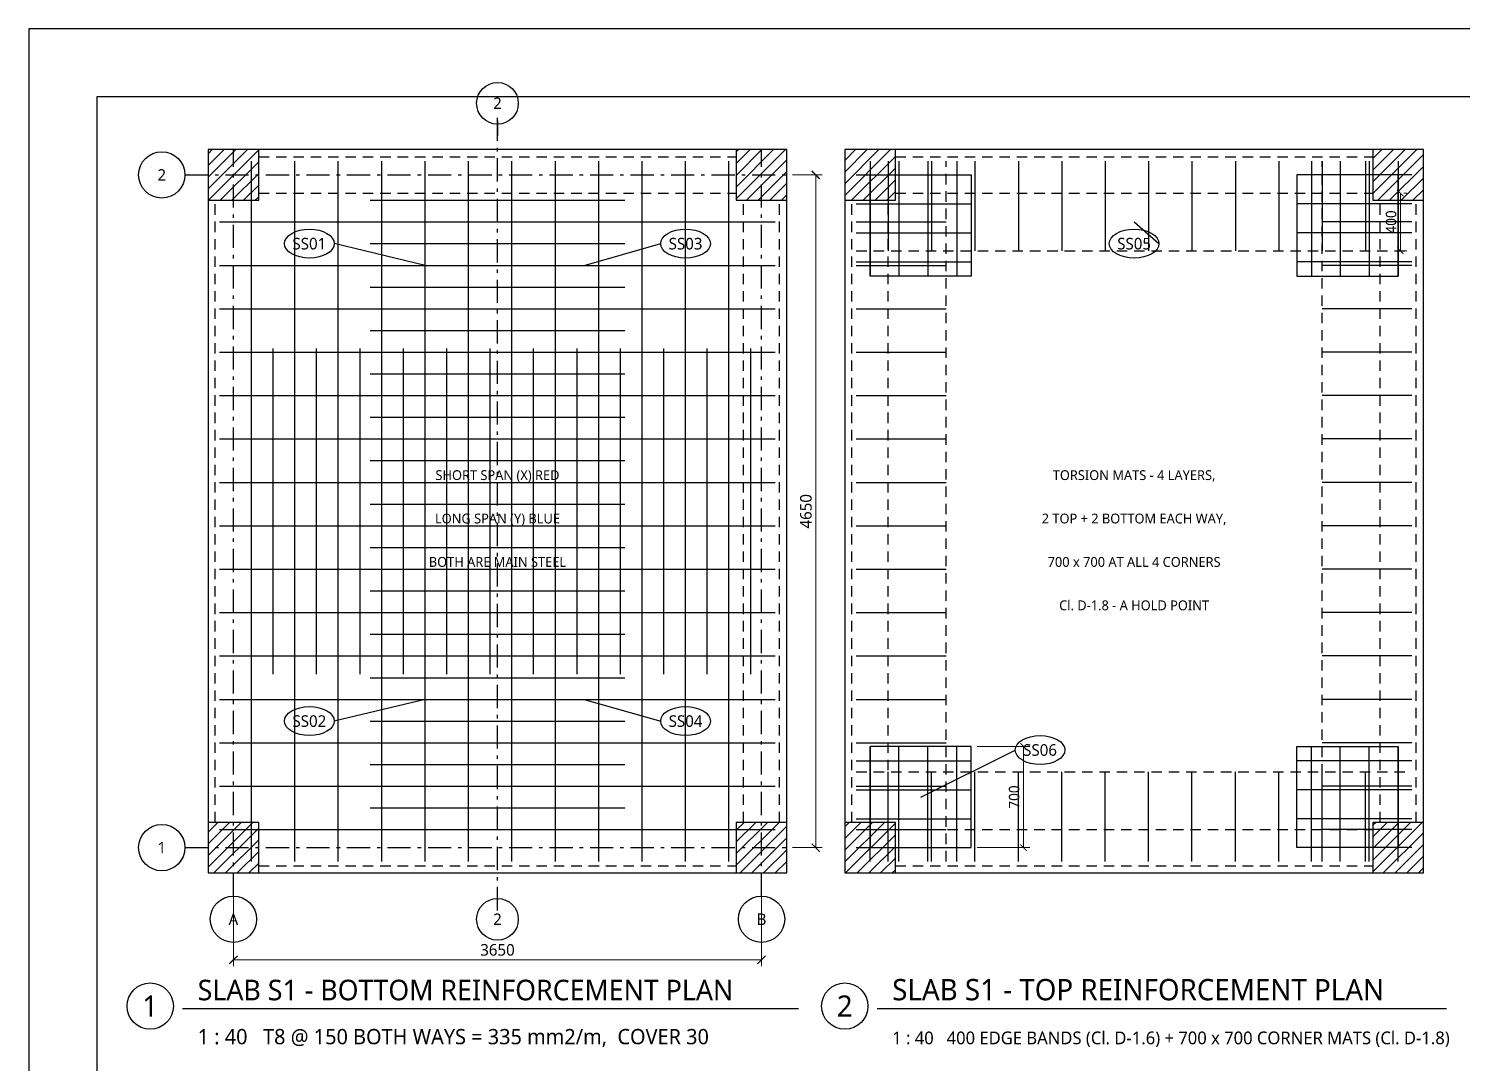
# Model space of a CAD drawing. Header units: millimetres. Extents: x 27 to 567, y 19 to 401.
# Drawn here: x 27 to 274.7, y 222.1 to 400.9 of the extents above; entities that cross this region are included whole.
import ezdxf
from ezdxf.enums import TextEntityAlignment as Align

# ---------------------------------------------------------------- set-up
doc = ezdxf.new("R2010")
doc.units = ezdxf.units.MM
for name, color, linetype in [('S-CALLOUT', 7, 'Continuous'), ('S-CENTER', 7, 'Continuous'), ('S-CONCRETE', 7, 'Continuous'), ('S-CONCRETE-THIN', 7, 'Continuous'), ('S-DIM', 7, 'Continuous'), ('S-GRID', 7, 'Continuous'), ('S-HATCH', 8, 'Continuous'), ('S-HIDDEN', 8, 'Continuous'), ('S-REBAR-DIST', 5, 'Continuous'), ('S-REBAR-MAIN', 1, 'Continuous'), ('S-REBAR-SEC', 1, 'Continuous'), ('S-SECTION', 7, 'Continuous'), ('S-TEXT', 7, 'Continuous'), ('S-TITLE', 7, 'Continuous')]:
    doc.layers.add(name, color=color, linetype=linetype)
doc.styles.add('OpenSans', font='OpenSans-Regular.ttf')
doc.dimstyles.new('A2-DIM', dxfattribs={"dimtxt": 2, "dimasz": 1.4, "dimexe": 1.1, "dimexo": 1, "dimgap": 0.7, "dimtad": 1, "dimdec": 0, "dimtxsty": 'OpenSans', "dimblk": 'ARCHTICK', "dimcen": 2.5, "dimclrd": 7, "dimclre": 7, "dimclrt": 7, "dimazin": 3, "dimtfac": 1, "dimtmove": 0, "dimatfit": 3, "dimlwd": 13, "dimlwe": 13})
doc.dimstyles.new('A2-DIM-S', dxfattribs={"dimtxt": 1.8, "dimasz": 1.1, "dimexe": 1.1, "dimexo": 1, "dimgap": 0.7, "dimtad": 1, "dimdec": 0, "dimtxsty": 'OpenSans', "dimblk": 'ARCHTICK', "dimcen": 2.5, "dimclrd": 7, "dimclre": 7, "dimclrt": 7, "dimazin": 3, "dimtfac": 1, "dimtmove": 0, "dimatfit": 3, "dimlwd": 13, "dimlwe": 13})

# ---------------------------------------------------------------- blocks, each defined once
blk = doc.blocks.new('A2-SECMARK')
at = {"layer": 'S-SECTION'}
blk.add_circle((0, 0), 3.6, dxfattribs=at)
blk = doc.blocks.new('_ARCHTICK')
at = {"color": 0, "linetype": 'BYBLOCK', "const_width": 0.15}
blk.add_lwpolyline([(-0.5, -0.5), (0.5, 0.5)], dxfattribs=at)

msp = doc.modelspace()

# ---------------------------------------------------------------- hatches: boundary and pattern name
at = {"layer": 'S-HATCH'}
h = msp.add_hatch(dxfattribs=at)
h.set_pattern_fill('ANSI31', scale=0.45)
h.paths.add_polyline_path([(58, 371.25), (66.75, 371.25), (66.75, 380), (58, 380)])
h = msp.add_hatch(dxfattribs=at)
h.set_pattern_fill('ANSI31', scale=0.45)
h.paths.add_polyline_path([(149.25, 371.25), (158, 371.25), (158, 380), (149.25, 380)])
h = msp.add_hatch(dxfattribs=at)
h.set_pattern_fill('ANSI31', scale=0.45)
h.paths.add_polyline_path([(168, 371.25), (176.75, 371.25), (176.75, 380), (168, 380)])
h = msp.add_hatch(dxfattribs=at)
h.set_pattern_fill('ANSI31', scale=0.45)
h.paths.add_polyline_path([(259.25, 371.25), (268, 371.25), (268, 380), (259.25, 380)])
h = msp.add_hatch(dxfattribs=at)
h.set_pattern_fill('ANSI31', scale=0.45)
h.paths.add_polyline_path([(58, 255), (66.75, 255), (66.75, 263.75), (58, 263.75)])
h = msp.add_hatch(dxfattribs=at)
h.set_pattern_fill('ANSI31', scale=0.45)
h.paths.add_polyline_path([(149.25, 255), (158, 255), (158, 263.75), (149.25, 263.75)])
h = msp.add_hatch(dxfattribs=at)
h.set_pattern_fill('ANSI31', scale=0.45)
h.paths.add_polyline_path([(168, 255), (176.75, 255), (176.75, 263.75), (168, 263.75)])
h = msp.add_hatch(dxfattribs=at)
h.set_pattern_fill('ANSI31', scale=0.45)
h.paths.add_polyline_path([(259.25, 255), (268, 255), (268, 263.75), (259.25, 263.75)])

# ---------------------------------------------------------------- linework, layer by layer
at = {"layer": 'S-CALLOUT'}
for p, q in [((218, 367.5), (222.3, 363.75)), ((95.5, 360), (79.8, 363.75)), ((123, 360), (136.2, 363.75)), ((95.5, 285), (79.8, 281.25)), ((123, 285), (136.2, 281.25)), ((181.125, 268.125), (197.45, 276.25))]:
    msp.add_line(p, q, dxfattribs=at)
for centre in [(75.5, 363.75), (140.5, 363.75), (218, 363.75), (75.5, 281.25), (140.5, 281.25), (201.75, 276.25)]:
    msp.add_ellipse(centre, major_axis=(4.3, 0), ratio=0.5813953, dxfattribs=at)
at = {"layer": 'S-CENTER'}
for p, q in [((108, 381.5), (108, 385.5)), ((62.375, 377), (62.375, 380)), ((108, 379.7), (108, 380.3)), ((153.625, 377), (153.625, 380)), ((108, 374.5), (108, 378.5)), ((54, 375.625), (58, 375.625)), ((59.2, 375.625), (59.8, 375.625)), ((61, 375.625), (65, 375.625)), ((62.375, 375.2), (62.375, 375.8)), ((66.2, 375.625), (66.8, 375.625)), ((68, 375.625), (72, 375.625)), ((73.2, 375.625), (73.8, 375.625)), ((75, 375.625), (79, 375.625)), ((80.2, 375.625), (80.8, 375.625)), ((82, 375.625), (86, 375.625)), ((87.2, 375.625), (87.8, 375.625)), ((89, 375.625), (93, 375.625)), ((94.2, 375.625), (94.8, 375.625)), ((96, 375.625), (100, 375.625)), ((101.2, 375.625), (101.8, 375.625)), ((103, 375.625), (107, 375.625)), ((108.2, 375.625), (108.8, 375.625)), ((110, 375.625), (114, 375.625)), ((115.2, 375.625), (115.8, 375.625)), ((117, 375.625), (121, 375.625)), ((122.2, 375.625), (122.8, 375.625)), ((124, 375.625), (128, 375.625)), ((129.2, 375.625), (129.8, 375.625)), ((131, 375.625), (135, 375.625)), ((136.2, 375.625), (136.8, 375.625)), ((138, 375.625), (142, 375.625)), ((143.2, 375.625), (143.8, 375.625)), ((145, 375.625), (149, 375.625)), ((150.2, 375.625), (150.8, 375.625)), ((152, 375.625), (156, 375.625)), ((153.625, 375.2), (153.625, 375.8)), ((157.2, 375.625), (157.8, 375.625)), ((62.375, 370), (62.375, 374)), ((108, 372.7), (108, 373.3)), ((153.625, 370), (153.625, 374)), ((108, 367.5), (108, 371.5)), ((62.375, 368.2), (62.375, 368.8)), ((62.375, 363), (62.375, 367)), ((153.625, 368.2), (153.625, 368.8)), ((153.625, 363), (153.625, 367)), ((108, 365.7), (108, 366.3)), ((108, 360.5), (108, 364.5)), ((62.375, 361.2), (62.375, 361.8)), ((153.625, 361.2), (153.625, 361.8)), ((62.375, 356), (62.375, 360)), ((108, 358.7), (108, 359.3)), ((153.625, 356), (153.625, 360)), ((108, 353.5), (108, 357.5)), ((62.375, 354.2), (62.375, 354.8)), ((153.625, 354.2), (153.625, 354.8)), ((62.375, 349), (62.375, 353)), ((108, 351.7), (108, 352.3)), ((153.625, 349), (153.625, 353)), ((108, 346.5), (108, 350.5)), ((62.375, 347.2), (62.375, 347.8)), ((153.625, 347.2), (153.625, 347.8)), ((62.375, 342), (62.375, 346)), ((108, 344.7), (108, 345.3)), ((153.625, 342), (153.625, 346)), ((108, 339.5), (108, 343.5)), ((62.375, 340.2), (62.375, 340.8)), ((153.625, 340.2), (153.625, 340.8)), ((62.375, 335), (62.375, 339)), ((108, 337.7), (108, 338.3)), ((153.625, 335), (153.625, 339)), ((108, 332.5), (108, 336.5)), ((62.375, 333.2), (62.375, 333.8)), ((62.375, 328), (62.375, 332)), ((153.625, 333.2), (153.625, 333.8)), ((153.625, 328), (153.625, 332)), ((108, 330.7), (108, 331.3)), ((108, 325.5), (108, 329.5)), ((62.375, 326.2), (62.375, 326.8)), ((62.375, 321), (62.375, 325)), ((153.625, 326.2), (153.625, 326.8)), ((153.625, 321), (153.625, 325)), ((108, 323.7), (108, 324.3)), ((108, 318.5), (108, 322.5)), ((62.375, 319.2), (62.375, 319.8)), ((153.625, 319.2), (153.625, 319.8)), ((62.375, 314), (62.375, 318)), ((108, 316.7), (108, 317.3)), ((153.625, 314), (153.625, 318)), ((108, 311.5), (108, 315.5)), ((62.375, 312.2), (62.375, 312.8)), ((153.625, 312.2), (153.625, 312.8)), ((62.375, 307), (62.375, 311)), ((108, 309.7), (108, 310.3)), ((153.625, 307), (153.625, 311)), ((108, 304.5), (108, 308.5)), ((62.375, 305.2), (62.375, 305.8)), ((153.625, 305.2), (153.625, 305.8)), ((62.375, 300), (62.375, 304)), ((108, 302.7), (108, 303.3)), ((153.625, 300), (153.625, 304)), ((108, 297.5), (108, 301.5)), ((62.375, 298.2), (62.375, 298.8)), ((153.625, 298.2), (153.625, 298.8)), ((62.375, 293), (62.375, 297)), ((108, 295.7), (108, 296.3)), ((153.625, 293), (153.625, 297)), ((108, 290.5), (108, 294.5)), ((62.375, 291.2), (62.375, 291.8)), ((62.375, 286), (62.375, 290)), ((153.625, 291.2), (153.625, 291.8)), ((153.625, 286), (153.625, 290)), ((108, 288.7), (108, 289.3)), ((108, 283.5), (108, 287.5)), ((62.375, 284.2), (62.375, 284.8)), ((62.375, 279), (62.375, 283)), ((153.625, 284.2), (153.625, 284.8)), ((153.625, 279), (153.625, 283)), ((108, 281.7), (108, 282.3)), ((108, 276.5), (108, 280.5)), ((62.375, 277.2), (62.375, 277.8)), ((153.625, 277.2), (153.625, 277.8)), ((62.375, 272), (62.375, 276)), ((108, 274.7), (108, 275.3)), ((153.625, 272), (153.625, 276)), ((108, 269.5), (108, 273.5)), ((62.375, 270.2), (62.375, 270.8)), ((153.625, 270.2), (153.625, 270.8)), ((62.375, 265), (62.375, 269)), ((108, 267.7), (108, 268.3)), ((153.625, 265), (153.625, 269)), ((108, 262.5), (108, 266.5)), ((62.375, 263.2), (62.375, 263.8)), ((153.625, 263.2), (153.625, 263.8)), ((62.375, 258), (62.375, 262)), ((108, 260.7), (108, 261.3)), ((153.625, 258), (153.625, 262)), ((54, 259.375), (58, 259.375)), ((59.2, 259.375), (59.8, 259.375)), ((61, 259.375), (65, 259.375)), ((66.2, 259.375), (66.8, 259.375)), ((68, 259.375), (72, 259.375)), ((73.2, 259.375), (73.8, 259.375)), ((75, 259.375), (79, 259.375)), ((80.2, 259.375), (80.8, 259.375)), ((82, 259.375), (86, 259.375)), ((87.2, 259.375), (87.8, 259.375)), ((89, 259.375), (93, 259.375)), ((94.2, 259.375), (94.8, 259.375)), ((96, 259.375), (100, 259.375)), ((101.2, 259.375), (101.8, 259.375)), ((103, 259.375), (107, 259.375)), ((108, 255.5), (108, 259.5)), ((108.2, 259.375), (108.8, 259.375)), ((110, 259.375), (114, 259.375)), ((115.2, 259.375), (115.8, 259.375)), ((117, 259.375), (121, 259.375)), ((122.2, 259.375), (122.8, 259.375)), ((124, 259.375), (128, 259.375)), ((129.2, 259.375), (129.8, 259.375)), ((131, 259.375), (135, 259.375)), ((136.2, 259.375), (136.8, 259.375)), ((138, 259.375), (142, 259.375)), ((143.2, 259.375), (143.8, 259.375)), ((145, 259.375), (149, 259.375)), ((150.2, 259.375), (150.8, 259.375)), ((152, 259.375), (156, 259.375)), ((157.2, 259.375), (157.8, 259.375)), ((62.375, 256.2), (62.375, 256.8)), ((153.625, 256.2), (153.625, 256.8)), ((62.375, 251), (62.375, 255)), ((108, 253.7), (108, 254.3)), ((153.625, 251), (153.625, 255)), ((108, 248.5), (108, 252.5))]:
    msp.add_line(p, q, dxfattribs=at)
at = {"layer": 'S-CONCRETE'}
for points in [[(58, 371.25), (66.75, 371.25), (66.75, 380), (58, 380)], [(149.25, 371.25), (158, 371.25), (158, 380), (149.25, 380)], [(168, 371.25), (176.75, 371.25), (176.75, 380), (168, 380)], [(259.25, 371.25), (268, 371.25), (268, 380), (259.25, 380)], [(58, 255), (66.75, 255), (66.75, 263.75), (58, 263.75)], [(149.25, 255), (158, 255), (158, 263.75), (149.25, 263.75)], [(168, 255), (176.75, 255), (176.75, 263.75), (168, 263.75)], [(259.25, 255), (268, 255), (268, 263.75), (259.25, 263.75)]]:
    msp.add_lwpolyline(points, close=True, dxfattribs=at)
at = {"layer": 'S-CONCRETE-THIN'}
for points in [[(58, 255), (158, 255), (158, 380), (58, 380)], [(168, 255), (268, 255), (268, 380), (168, 380)]]:
    msp.add_lwpolyline(points, close=True, dxfattribs=at)
at = {"layer": 'S-GRID'}
for centre in [(50, 375.625), (50, 259.375), (62.375, 247), (153.625, 247)]:
    msp.add_circle(centre, 4, dxfattribs=at)
at = {"layer": 'S-HIDDEN'}
for p, q in [((66.75, 378.75), (68.55, 378.75)), ((69.75, 378.75), (71.55, 378.75)), ((72.75, 378.75), (74.55, 378.75)), ((75.75, 378.75), (77.55, 378.75)), ((78.75, 378.75), (80.55, 378.75)), ((81.75, 378.75), (83.55, 378.75)), ((84.75, 378.75), (86.55, 378.75)), ((87.75, 378.75), (89.55, 378.75)), ((90.75, 378.75), (92.55, 378.75)), ((93.75, 378.75), (95.55, 378.75)), ((96.75, 378.75), (98.55, 378.75)), ((99.75, 378.75), (101.55, 378.75)), ((102.75, 378.75), (104.55, 378.75)), ((105.75, 378.75), (107.55, 378.75)), ((108.75, 378.75), (110.55, 378.75)), ((111.75, 378.75), (113.55, 378.75)), ((114.75, 378.75), (116.55, 378.75)), ((117.75, 378.75), (119.55, 378.75)), ((120.75, 378.75), (122.55, 378.75)), ((123.75, 378.75), (125.55, 378.75)), ((126.75, 378.75), (128.55, 378.75)), ((129.75, 378.75), (131.55, 378.75)), ((132.75, 378.75), (134.55, 378.75)), ((135.75, 378.75), (137.55, 378.75)), ((138.75, 378.75), (140.55, 378.75)), ((141.75, 378.75), (143.55, 378.75)), ((144.75, 378.75), (146.55, 378.75)), ((147.75, 378.75), (149.25, 378.75)), ((176.75, 378.75), (178.55, 378.75)), ((179.75, 378.75), (181.55, 378.75)), ((182.75, 378.75), (184.55, 378.75)), ((185.5, 377), (185.5, 378)), ((185.75, 378.75), (187.55, 378.75)), ((188.75, 378.75), (190.55, 378.75)), ((191.75, 378.75), (193.55, 378.75)), ((194.75, 378.75), (196.55, 378.75)), ((197.75, 378.75), (199.55, 378.75)), ((200.75, 378.75), (202.55, 378.75)), ((203.75, 378.75), (205.55, 378.75)), ((206.75, 378.75), (208.55, 378.75)), ((209.75, 378.75), (211.55, 378.75)), ((212.75, 378.75), (214.55, 378.75)), ((215.75, 378.75), (217.55, 378.75)), ((218.75, 378.75), (220.55, 378.75)), ((221.75, 378.75), (223.55, 378.75)), ((224.75, 378.75), (226.55, 378.75)), ((227.75, 378.75), (229.55, 378.75)), ((230.75, 378.75), (232.55, 378.75)), ((233.75, 378.75), (235.55, 378.75)), ((236.75, 378.75), (238.55, 378.75)), ((239.75, 378.75), (241.55, 378.75)), ((242.75, 378.75), (244.55, 378.75)), ((245.75, 378.75), (247.55, 378.75)), ((248.75, 378.75), (250.55, 378.75)), ((250.5, 377), (250.5, 378)), ((251.75, 378.75), (253.55, 378.75)), ((254.75, 378.75), (256.55, 378.75)), ((257.75, 378.75), (259.25, 378.75)), ((185.5, 374), (185.5, 375.8)), ((250.5, 374), (250.5, 375.8)), ((66.75, 372.5), (68.55, 372.5)), ((69.75, 372.5), (71.55, 372.5)), ((72.75, 372.5), (74.55, 372.5)), ((75.75, 372.5), (77.55, 372.5)), ((78.75, 372.5), (80.55, 372.5)), ((81.75, 372.5), (83.55, 372.5)), ((84.75, 372.5), (86.55, 372.5)), ((87.75, 372.5), (89.55, 372.5)), ((90.75, 372.5), (92.55, 372.5)), ((93.75, 372.5), (95.55, 372.5)), ((96.75, 372.5), (98.55, 372.5)), ((99.75, 372.5), (101.55, 372.5)), ((102.75, 372.5), (104.55, 372.5)), ((105.75, 372.5), (107.55, 372.5)), ((108.75, 372.5), (110.55, 372.5)), ((111.75, 372.5), (113.55, 372.5)), ((114.75, 372.5), (116.55, 372.5)), ((117.75, 372.5), (119.55, 372.5)), ((120.75, 372.5), (122.55, 372.5)), ((123.75, 372.5), (125.55, 372.5)), ((126.75, 372.5), (128.55, 372.5)), ((129.75, 372.5), (131.55, 372.5)), ((132.75, 372.5), (134.55, 372.5)), ((135.75, 372.5), (137.55, 372.5)), ((138.75, 372.5), (140.55, 372.5)), ((141.75, 372.5), (143.55, 372.5)), ((144.75, 372.5), (146.55, 372.5)), ((147.75, 372.5), (149.25, 372.5)), ((176.75, 372.5), (178.55, 372.5)), ((179.75, 372.5), (181.55, 372.5)), ((182.75, 372.5), (184.55, 372.5)), ((185.5, 371), (185.5, 372.8)), ((185.75, 372.5), (187.55, 372.5)), ((188.75, 372.5), (190.55, 372.5)), ((191.75, 372.5), (193.55, 372.5)), ((194.75, 372.5), (196.55, 372.5)), ((197.75, 372.5), (199.55, 372.5)), ((200.75, 372.5), (202.55, 372.5)), ((203.75, 372.5), (205.55, 372.5)), ((206.75, 372.5), (208.55, 372.5)), ((209.75, 372.5), (211.55, 372.5)), ((212.75, 372.5), (214.55, 372.5)), ((215.75, 372.5), (217.55, 372.5)), ((218.75, 372.5), (220.55, 372.5)), ((221.75, 372.5), (223.55, 372.5)), ((224.75, 372.5), (226.55, 372.5)), ((227.75, 372.5), (229.55, 372.5)), ((230.75, 372.5), (232.55, 372.5)), ((233.75, 372.5), (235.55, 372.5)), ((236.75, 372.5), (238.55, 372.5)), ((239.75, 372.5), (241.55, 372.5)), ((242.75, 372.5), (244.55, 372.5)), ((245.75, 372.5), (247.55, 372.5)), ((248.75, 372.5), (250.55, 372.5)), ((250.5, 371), (250.5, 372.8)), ((251.75, 372.5), (253.55, 372.5)), ((254.75, 372.5), (256.55, 372.5)), ((257.75, 372.5), (259.25, 372.5)), ((59.25, 368.75), (59.25, 370.55)), ((65.5, 368.75), (65.5, 370.55)), ((150.5, 368.75), (150.5, 370.55)), ((156.75, 368.75), (156.75, 370.55)), ((169.25, 368.75), (169.25, 370.55)), ((175.5, 368.75), (175.5, 370.55)), ((185.5, 368), (185.5, 369.8)), ((250.5, 368), (250.5, 369.8)), ((260.5, 368.75), (260.5, 370.55)), ((266.75, 368.75), (266.75, 370.55)), ((59.25, 365.75), (59.25, 367.55)), ((65.5, 365.75), (65.5, 367.55)), ((150.5, 365.75), (150.5, 367.55)), ((156.75, 365.75), (156.75, 367.55)), ((169.25, 365.75), (169.25, 367.55)), ((175.5, 365.75), (175.5, 367.55)), ((185.5, 365), (185.5, 366.8)), ((250.5, 365), (250.5, 366.8)), ((260.5, 365.75), (260.5, 367.55)), ((266.75, 365.75), (266.75, 367.55)), ((59.25, 362.75), (59.25, 364.55)), ((65.5, 362.75), (65.5, 364.55)), ((150.5, 362.75), (150.5, 364.55)), ((156.75, 362.75), (156.75, 364.55)), ((169.25, 362.75), (169.25, 364.55)), ((175.5, 362.75), (175.5, 364.55)), ((260.5, 362.75), (260.5, 364.55)), ((266.75, 362.75), (266.75, 364.55)), ((170, 362.5), (171.8, 362.5)), ((173, 362.5), (174.8, 362.5)), ((176, 362.5), (177.8, 362.5)), ((179, 362.5), (180.8, 362.5)), ((182, 362.5), (183.8, 362.5)), ((185, 362.5), (186.8, 362.5)), ((185.5, 362), (185.5, 363.8)), ((188, 362.5), (189.8, 362.5)), ((191, 362.5), (192.8, 362.5)), ((194, 362.5), (195.8, 362.5)), ((197, 362.5), (198.8, 362.5)), ((200, 362.5), (201.8, 362.5)), ((203, 362.5), (204.8, 362.5)), ((206, 362.5), (207.8, 362.5)), ((209, 362.5), (210.8, 362.5)), ((212, 362.5), (213.8, 362.5)), ((215, 362.5), (216.8, 362.5)), ((218, 362.5), (219.8, 362.5)), ((221, 362.5), (222.8, 362.5)), ((224, 362.5), (225.8, 362.5)), ((227, 362.5), (228.8, 362.5)), ((230, 362.5), (231.8, 362.5)), ((233, 362.5), (234.8, 362.5)), ((236, 362.5), (237.8, 362.5)), ((239, 362.5), (240.8, 362.5)), ((242, 362.5), (243.8, 362.5)), ((245, 362.5), (246.8, 362.5)), ((248, 362.5), (249.8, 362.5)), ((250.5, 362), (250.5, 363.8)), ((251, 362.5), (252.8, 362.5)), ((254, 362.5), (255.8, 362.5)), ((257, 362.5), (258.8, 362.5)), ((260, 362.5), (261.8, 362.5)), ((263, 362.5), (264.8, 362.5)), ((59.25, 359.75), (59.25, 361.55)), ((65.5, 359.75), (65.5, 361.55)), ((150.5, 359.75), (150.5, 361.55)), ((156.75, 359.75), (156.75, 361.55)), ((169.25, 359.75), (169.25, 361.55)), ((175.5, 359.75), (175.5, 361.55)), ((185.5, 359), (185.5, 360.8)), ((250.5, 359), (250.5, 360.8)), ((260.5, 359.75), (260.5, 361.55)), ((266.75, 359.75), (266.75, 361.55)), ((59.25, 356.75), (59.25, 358.55)), ((65.5, 356.75), (65.5, 358.55)), ((150.5, 356.75), (150.5, 358.55)), ((156.75, 356.75), (156.75, 358.55)), ((169.25, 356.75), (169.25, 358.55)), ((175.5, 356.75), (175.5, 358.55)), ((185.5, 356), (185.5, 357.8)), ((250.5, 356), (250.5, 357.8)), ((260.5, 356.75), (260.5, 358.55)), ((266.75, 356.75), (266.75, 358.55)), ((59.25, 353.75), (59.25, 355.55)), ((65.5, 353.75), (65.5, 355.55)), ((150.5, 353.75), (150.5, 355.55)), ((156.75, 353.75), (156.75, 355.55)), ((169.25, 353.75), (169.25, 355.55)), ((175.5, 353.75), (175.5, 355.55)), ((185.5, 353), (185.5, 354.8)), ((250.5, 353), (250.5, 354.8)), ((260.5, 353.75), (260.5, 355.55)), ((266.75, 353.75), (266.75, 355.55)), ((59.25, 350.75), (59.25, 352.55)), ((65.5, 350.75), (65.5, 352.55)), ((150.5, 350.75), (150.5, 352.55)), ((156.75, 350.75), (156.75, 352.55)), ((169.25, 350.75), (169.25, 352.55)), ((175.5, 350.75), (175.5, 352.55)), ((185.5, 350), (185.5, 351.8)), ((250.5, 350), (250.5, 351.8)), ((260.5, 350.75), (260.5, 352.55)), ((266.75, 350.75), (266.75, 352.55)), ((59.25, 347.75), (59.25, 349.55)), ((65.5, 347.75), (65.5, 349.55)), ((150.5, 347.75), (150.5, 349.55)), ((156.75, 347.75), (156.75, 349.55)), ((169.25, 347.75), (169.25, 349.55)), ((175.5, 347.75), (175.5, 349.55)), ((260.5, 347.75), (260.5, 349.55)), ((266.75, 347.75), (266.75, 349.55)), ((185.5, 347), (185.5, 348.8)), ((250.5, 347), (250.5, 348.8)), ((59.25, 344.75), (59.25, 346.55)), ((65.5, 344.75), (65.5, 346.55)), ((150.5, 344.75), (150.5, 346.55)), ((156.75, 344.75), (156.75, 346.55)), ((169.25, 344.75), (169.25, 346.55)), ((175.5, 344.75), (175.5, 346.55)), ((185.5, 344), (185.5, 345.8)), ((250.5, 344), (250.5, 345.8)), ((260.5, 344.75), (260.5, 346.55)), ((266.75, 344.75), (266.75, 346.55)), ((59.25, 341.75), (59.25, 343.55)), ((65.5, 341.75), (65.5, 343.55)), ((150.5, 341.75), (150.5, 343.55)), ((156.75, 341.75), (156.75, 343.55)), ((169.25, 341.75), (169.25, 343.55)), ((175.5, 341.75), (175.5, 343.55)), ((185.5, 341), (185.5, 342.8)), ((250.5, 341), (250.5, 342.8)), ((260.5, 341.75), (260.5, 343.55)), ((266.75, 341.75), (266.75, 343.55)), ((59.25, 338.75), (59.25, 340.55)), ((65.5, 338.75), (65.5, 340.55)), ((150.5, 338.75), (150.5, 340.55)), ((156.75, 338.75), (156.75, 340.55)), ((169.25, 338.75), (169.25, 340.55)), ((175.5, 338.75), (175.5, 340.55)), ((185.5, 338), (185.5, 339.8)), ((250.5, 338), (250.5, 339.8)), ((260.5, 338.75), (260.5, 340.55)), ((266.75, 338.75), (266.75, 340.55)), ((59.25, 335.75), (59.25, 337.55)), ((65.5, 335.75), (65.5, 337.55)), ((150.5, 335.75), (150.5, 337.55)), ((156.75, 335.75), (156.75, 337.55)), ((169.25, 335.75), (169.25, 337.55)), ((175.5, 335.75), (175.5, 337.55)), ((260.5, 335.75), (260.5, 337.55)), ((266.75, 335.75), (266.75, 337.55)), ((59.25, 332.75), (59.25, 334.55)), ((65.5, 332.75), (65.5, 334.55)), ((150.5, 332.75), (150.5, 334.55)), ((156.75, 332.75), (156.75, 334.55)), ((169.25, 332.75), (169.25, 334.55)), ((175.5, 332.75), (175.5, 334.55)), ((185.5, 335), (185.5, 336.8)), ((250.5, 335), (250.5, 336.8)), ((260.5, 332.75), (260.5, 334.55)), ((266.75, 332.75), (266.75, 334.55)), ((185.5, 332), (185.5, 333.8)), ((250.5, 332), (250.5, 333.8)), ((59.25, 329.75), (59.25, 331.55)), ((65.5, 329.75), (65.5, 331.55)), ((150.5, 329.75), (150.5, 331.55)), ((156.75, 329.75), (156.75, 331.55)), ((169.25, 329.75), (169.25, 331.55)), ((175.5, 329.75), (175.5, 331.55)), ((185.5, 329), (185.5, 330.8)), ((250.5, 329), (250.5, 330.8)), ((260.5, 329.75), (260.5, 331.55)), ((266.75, 329.75), (266.75, 331.55)), ((59.25, 326.75), (59.25, 328.55)), ((65.5, 326.75), (65.5, 328.55)), ((150.5, 326.75), (150.5, 328.55)), ((156.75, 326.75), (156.75, 328.55)), ((169.25, 326.75), (169.25, 328.55)), ((175.5, 326.75), (175.5, 328.55)), ((185.5, 326), (185.5, 327.8)), ((250.5, 326), (250.5, 327.8)), ((260.5, 326.75), (260.5, 328.55)), ((266.75, 326.75), (266.75, 328.55)), ((59.25, 323.75), (59.25, 325.55)), ((65.5, 323.75), (65.5, 325.55)), ((150.5, 323.75), (150.5, 325.55)), ((156.75, 323.75), (156.75, 325.55)), ((169.25, 323.75), (169.25, 325.55)), ((175.5, 323.75), (175.5, 325.55)), ((185.5, 323), (185.5, 324.8)), ((250.5, 323), (250.5, 324.8)), ((260.5, 323.75), (260.5, 325.55)), ((266.75, 323.75), (266.75, 325.55)), ((59.25, 320.75), (59.25, 322.55)), ((65.5, 320.75), (65.5, 322.55)), ((150.5, 320.75), (150.5, 322.55)), ((156.75, 320.75), (156.75, 322.55)), ((169.25, 320.75), (169.25, 322.55)), ((175.5, 320.75), (175.5, 322.55)), ((260.5, 320.75), (260.5, 322.55)), ((266.75, 320.75), (266.75, 322.55)), ((59.25, 317.75), (59.25, 319.55)), ((65.5, 317.75), (65.5, 319.55)), ((150.5, 317.75), (150.5, 319.55)), ((156.75, 317.75), (156.75, 319.55)), ((169.25, 317.75), (169.25, 319.55)), ((175.5, 317.75), (175.5, 319.55)), ((185.5, 320), (185.5, 321.8)), ((250.5, 320), (250.5, 321.8)), ((260.5, 317.75), (260.5, 319.55)), ((266.75, 317.75), (266.75, 319.55)), ((185.5, 317), (185.5, 318.8)), ((250.5, 317), (250.5, 318.8)), ((59.25, 314.75), (59.25, 316.55)), ((65.5, 314.75), (65.5, 316.55)), ((150.5, 314.75), (150.5, 316.55)), ((156.75, 314.75), (156.75, 316.55)), ((169.25, 314.75), (169.25, 316.55)), ((175.5, 314.75), (175.5, 316.55)), ((185.5, 314), (185.5, 315.8)), ((250.5, 314), (250.5, 315.8)), ((260.5, 314.75), (260.5, 316.55)), ((266.75, 314.75), (266.75, 316.55)), ((59.25, 311.75), (59.25, 313.55)), ((65.5, 311.75), (65.5, 313.55)), ((150.5, 311.75), (150.5, 313.55)), ((156.75, 311.75), (156.75, 313.55)), ((169.25, 311.75), (169.25, 313.55)), ((175.5, 311.75), (175.5, 313.55)), ((185.5, 311), (185.5, 312.8)), ((250.5, 311), (250.5, 312.8)), ((260.5, 311.75), (260.5, 313.55)), ((266.75, 311.75), (266.75, 313.55)), ((59.25, 308.75), (59.25, 310.55)), ((65.5, 308.75), (65.5, 310.55)), ((150.5, 308.75), (150.5, 310.55)), ((156.75, 308.75), (156.75, 310.55)), ((169.25, 308.75), (169.25, 310.55)), ((175.5, 308.75), (175.5, 310.55)), ((185.5, 308), (185.5, 309.8)), ((250.5, 308), (250.5, 309.8)), ((260.5, 308.75), (260.5, 310.55)), ((266.75, 308.75), (266.75, 310.55)), ((59.25, 305.75), (59.25, 307.55)), ((65.5, 305.75), (65.5, 307.55)), ((150.5, 305.75), (150.5, 307.55)), ((156.75, 305.75), (156.75, 307.55)), ((169.25, 305.75), (169.25, 307.55)), ((175.5, 305.75), (175.5, 307.55)), ((260.5, 305.75), (260.5, 307.55)), ((266.75, 305.75), (266.75, 307.55)), ((185.5, 305), (185.5, 306.8)), ((250.5, 305), (250.5, 306.8)), ((59.25, 302.75), (59.25, 304.55)), ((65.5, 302.75), (65.5, 304.55)), ((150.5, 302.75), (150.5, 304.55)), ((156.75, 302.75), (156.75, 304.55)), ((169.25, 302.75), (169.25, 304.55)), ((175.5, 302.75), (175.5, 304.55)), ((185.5, 302), (185.5, 303.8)), ((250.5, 302), (250.5, 303.8)), ((260.5, 302.75), (260.5, 304.55)), ((266.75, 302.75), (266.75, 304.55)), ((59.25, 299.75), (59.25, 301.55)), ((65.5, 299.75), (65.5, 301.55)), ((150.5, 299.75), (150.5, 301.55)), ((156.75, 299.75), (156.75, 301.55)), ((169.25, 299.75), (169.25, 301.55)), ((175.5, 299.75), (175.5, 301.55)), ((185.5, 299), (185.5, 300.8)), ((250.5, 299), (250.5, 300.8)), ((260.5, 299.75), (260.5, 301.55)), ((266.75, 299.75), (266.75, 301.55)), ((59.25, 296.75), (59.25, 298.55)), ((65.5, 296.75), (65.5, 298.55)), ((150.5, 296.75), (150.5, 298.55)), ((156.75, 296.75), (156.75, 298.55)), ((169.25, 296.75), (169.25, 298.55)), ((175.5, 296.75), (175.5, 298.55)), ((185.5, 296), (185.5, 297.8)), ((250.5, 296), (250.5, 297.8)), ((260.5, 296.75), (260.5, 298.55)), ((266.75, 296.75), (266.75, 298.55)), ((59.25, 293.75), (59.25, 295.55)), ((65.5, 293.75), (65.5, 295.55)), ((150.5, 293.75), (150.5, 295.55)), ((156.75, 293.75), (156.75, 295.55)), ((169.25, 293.75), (169.25, 295.55)), ((175.5, 293.75), (175.5, 295.55)), ((185.5, 293), (185.5, 294.8)), ((250.5, 293), (250.5, 294.8)), ((260.5, 293.75), (260.5, 295.55)), ((266.75, 293.75), (266.75, 295.55)), ((59.25, 290.75), (59.25, 292.55)), ((65.5, 290.75), (65.5, 292.55)), ((150.5, 290.75), (150.5, 292.55)), ((156.75, 290.75), (156.75, 292.55)), ((169.25, 290.75), (169.25, 292.55)), ((175.5, 290.75), (175.5, 292.55)), ((260.5, 290.75), (260.5, 292.55)), ((266.75, 290.75), (266.75, 292.55)), ((185.5, 290), (185.5, 291.8)), ((250.5, 290), (250.5, 291.8)), ((59.25, 287.75), (59.25, 289.55)), ((65.5, 287.75), (65.5, 289.55)), ((150.5, 287.75), (150.5, 289.55)), ((156.75, 287.75), (156.75, 289.55)), ((169.25, 287.75), (169.25, 289.55)), ((175.5, 287.75), (175.5, 289.55)), ((185.5, 287), (185.5, 288.8)), ((250.5, 287), (250.5, 288.8)), ((260.5, 287.75), (260.5, 289.55)), ((266.75, 287.75), (266.75, 289.55)), ((59.25, 284.75), (59.25, 286.55)), ((65.5, 284.75), (65.5, 286.55)), ((150.5, 284.75), (150.5, 286.55)), ((156.75, 284.75), (156.75, 286.55)), ((169.25, 284.75), (169.25, 286.55)), ((175.5, 284.75), (175.5, 286.55)), ((185.5, 284), (185.5, 285.8)), ((250.5, 284), (250.5, 285.8)), ((260.5, 284.75), (260.5, 286.55)), ((266.75, 284.75), (266.75, 286.55)), ((59.25, 281.75), (59.25, 283.55)), ((65.5, 281.75), (65.5, 283.55)), ((150.5, 281.75), (150.5, 283.55)), ((156.75, 281.75), (156.75, 283.55)), ((169.25, 281.75), (169.25, 283.55)), ((175.5, 281.75), (175.5, 283.55)), ((185.5, 281), (185.5, 282.8)), ((250.5, 281), (250.5, 282.8)), ((260.5, 281.75), (260.5, 283.55)), ((266.75, 281.75), (266.75, 283.55)), ((59.25, 278.75), (59.25, 280.55)), ((65.5, 278.75), (65.5, 280.55)), ((150.5, 278.75), (150.5, 280.55)), ((156.75, 278.75), (156.75, 280.55)), ((169.25, 278.75), (169.25, 280.55)), ((175.5, 278.75), (175.5, 280.55)), ((260.5, 278.75), (260.5, 280.55)), ((266.75, 278.75), (266.75, 280.55)), ((59.25, 275.75), (59.25, 277.55)), ((65.5, 275.75), (65.5, 277.55)), ((150.5, 275.75), (150.5, 277.55)), ((156.75, 275.75), (156.75, 277.55)), ((169.25, 275.75), (169.25, 277.55)), ((175.5, 275.75), (175.5, 277.55)), ((185.5, 278), (185.5, 279.8)), ((250.5, 278), (250.5, 279.8)), ((260.5, 275.75), (260.5, 277.55)), ((266.75, 275.75), (266.75, 277.55)), ((185.5, 275), (185.5, 276.8)), ((250.5, 275), (250.5, 276.8)), ((59.25, 272.75), (59.25, 274.55)), ((65.5, 272.75), (65.5, 274.55)), ((150.5, 272.75), (150.5, 274.55)), ((156.75, 272.75), (156.75, 274.55)), ((169.25, 272.75), (169.25, 274.55)), ((170, 272.5), (171.8, 272.5)), ((173, 272.5), (174.8, 272.5)), ((175.5, 272.75), (175.5, 274.55)), ((176, 272.5), (177.8, 272.5)), ((179, 272.5), (180.8, 272.5)), ((182, 272.5), (183.8, 272.5)), ((185, 272.5), (186.8, 272.5)), ((185.5, 272), (185.5, 273.8)), ((188, 272.5), (189.8, 272.5)), ((191, 272.5), (192.8, 272.5)), ((194, 272.5), (195.8, 272.5)), ((197, 272.5), (198.8, 272.5)), ((200, 272.5), (201.8, 272.5)), ((203, 272.5), (204.8, 272.5)), ((206, 272.5), (207.8, 272.5)), ((209, 272.5), (210.8, 272.5)), ((212, 272.5), (213.8, 272.5)), ((215, 272.5), (216.8, 272.5)), ((218, 272.5), (219.8, 272.5)), ((221, 272.5), (222.8, 272.5)), ((224, 272.5), (225.8, 272.5)), ((227, 272.5), (228.8, 272.5)), ((230, 272.5), (231.8, 272.5)), ((233, 272.5), (234.8, 272.5)), ((236, 272.5), (237.8, 272.5)), ((239, 272.5), (240.8, 272.5)), ((242, 272.5), (243.8, 272.5)), ((245, 272.5), (246.8, 272.5)), ((248, 272.5), (249.8, 272.5)), ((250.5, 272), (250.5, 273.8)), ((251, 272.5), (252.8, 272.5)), ((254, 272.5), (255.8, 272.5)), ((257, 272.5), (258.8, 272.5)), ((260, 272.5), (261.8, 272.5)), ((260.5, 272.75), (260.5, 274.55)), ((263, 272.5), (264.8, 272.5)), ((266.75, 272.75), (266.75, 274.55)), ((59.25, 269.75), (59.25, 271.55)), ((65.5, 269.75), (65.5, 271.55)), ((150.5, 269.75), (150.5, 271.55)), ((156.75, 269.75), (156.75, 271.55)), ((169.25, 269.75), (169.25, 271.55)), ((175.5, 269.75), (175.5, 271.55)), ((185.5, 269), (185.5, 270.8)), ((250.5, 269), (250.5, 270.8)), ((260.5, 269.75), (260.5, 271.55)), ((266.75, 269.75), (266.75, 271.55)), ((59.25, 266.75), (59.25, 268.55)), ((65.5, 266.75), (65.5, 268.55)), ((150.5, 266.75), (150.5, 268.55)), ((156.75, 266.75), (156.75, 268.55)), ((169.25, 266.75), (169.25, 268.55)), ((175.5, 266.75), (175.5, 268.55)), ((185.5, 266), (185.5, 267.8)), ((250.5, 266), (250.5, 267.8)), ((260.5, 266.75), (260.5, 268.55)), ((266.75, 266.75), (266.75, 268.55)), ((59.25, 263.75), (59.25, 265.55)), ((65.5, 263.75), (65.5, 265.55)), ((150.5, 263.75), (150.5, 265.55)), ((156.75, 263.75), (156.75, 265.55)), ((169.25, 263.75), (169.25, 265.55)), ((175.5, 263.75), (175.5, 265.55)), ((260.5, 263.75), (260.5, 265.55)), ((266.75, 263.75), (266.75, 265.55)), ((185.5, 263), (185.5, 264.8)), ((250.5, 263), (250.5, 264.8)), ((66.75, 262.5), (68.55, 262.5)), ((69.75, 262.5), (71.55, 262.5)), ((72.75, 262.5), (74.55, 262.5)), ((75.75, 262.5), (77.55, 262.5)), ((78.75, 262.5), (80.55, 262.5)), ((81.75, 262.5), (83.55, 262.5)), ((84.75, 262.5), (86.55, 262.5)), ((87.75, 262.5), (89.55, 262.5)), ((90.75, 262.5), (92.55, 262.5)), ((93.75, 262.5), (95.55, 262.5)), ((96.75, 262.5), (98.55, 262.5)), ((99.75, 262.5), (101.55, 262.5)), ((102.75, 262.5), (104.55, 262.5)), ((105.75, 262.5), (107.55, 262.5)), ((108.75, 262.5), (110.55, 262.5)), ((111.75, 262.5), (113.55, 262.5)), ((114.75, 262.5), (116.55, 262.5)), ((117.75, 262.5), (119.55, 262.5)), ((120.75, 262.5), (122.55, 262.5)), ((123.75, 262.5), (125.55, 262.5)), ((126.75, 262.5), (128.55, 262.5)), ((129.75, 262.5), (131.55, 262.5)), ((132.75, 262.5), (134.55, 262.5)), ((135.75, 262.5), (137.55, 262.5)), ((138.75, 262.5), (140.55, 262.5)), ((141.75, 262.5), (143.55, 262.5)), ((144.75, 262.5), (146.55, 262.5)), ((147.75, 262.5), (149.25, 262.5)), ((176.75, 262.5), (178.55, 262.5)), ((179.75, 262.5), (181.55, 262.5)), ((182.75, 262.5), (184.55, 262.5)), ((185.5, 260), (185.5, 261.8)), ((185.75, 262.5), (187.55, 262.5)), ((188.75, 262.5), (190.55, 262.5)), ((191.75, 262.5), (193.55, 262.5)), ((194.75, 262.5), (196.55, 262.5)), ((197.75, 262.5), (199.55, 262.5)), ((200.75, 262.5), (202.55, 262.5)), ((203.75, 262.5), (205.55, 262.5)), ((206.75, 262.5), (208.55, 262.5)), ((209.75, 262.5), (211.55, 262.5)), ((212.75, 262.5), (214.55, 262.5)), ((215.75, 262.5), (217.55, 262.5)), ((218.75, 262.5), (220.55, 262.5)), ((221.75, 262.5), (223.55, 262.5)), ((224.75, 262.5), (226.55, 262.5)), ((227.75, 262.5), (229.55, 262.5)), ((230.75, 262.5), (232.55, 262.5)), ((233.75, 262.5), (235.55, 262.5)), ((236.75, 262.5), (238.55, 262.5)), ((239.75, 262.5), (241.55, 262.5)), ((242.75, 262.5), (244.55, 262.5)), ((245.75, 262.5), (247.55, 262.5)), ((248.75, 262.5), (250.55, 262.5)), ((250.5, 260), (250.5, 261.8)), ((251.75, 262.5), (253.55, 262.5)), ((254.75, 262.5), (256.55, 262.5)), ((257.75, 262.5), (259.25, 262.5)), ((185.5, 257), (185.5, 258.8)), ((250.5, 257), (250.5, 258.8)), ((66.75, 256.25), (68.55, 256.25)), ((69.75, 256.25), (71.55, 256.25)), ((72.75, 256.25), (74.55, 256.25)), ((75.75, 256.25), (77.55, 256.25)), ((78.75, 256.25), (80.55, 256.25)), ((81.75, 256.25), (83.55, 256.25)), ((84.75, 256.25), (86.55, 256.25)), ((87.75, 256.25), (89.55, 256.25)), ((90.75, 256.25), (92.55, 256.25)), ((93.75, 256.25), (95.55, 256.25)), ((96.75, 256.25), (98.55, 256.25)), ((99.75, 256.25), (101.55, 256.25)), ((102.75, 256.25), (104.55, 256.25)), ((105.75, 256.25), (107.55, 256.25)), ((108.75, 256.25), (110.55, 256.25)), ((111.75, 256.25), (113.55, 256.25)), ((114.75, 256.25), (116.55, 256.25)), ((117.75, 256.25), (119.55, 256.25)), ((120.75, 256.25), (122.55, 256.25)), ((123.75, 256.25), (125.55, 256.25)), ((126.75, 256.25), (128.55, 256.25)), ((129.75, 256.25), (131.55, 256.25)), ((132.75, 256.25), (134.55, 256.25)), ((135.75, 256.25), (137.55, 256.25)), ((138.75, 256.25), (140.55, 256.25)), ((141.75, 256.25), (143.55, 256.25)), ((144.75, 256.25), (146.55, 256.25)), ((147.75, 256.25), (149.25, 256.25)), ((176.75, 256.25), (178.55, 256.25)), ((179.75, 256.25), (181.55, 256.25)), ((182.75, 256.25), (184.55, 256.25)), ((185.75, 256.25), (187.55, 256.25)), ((188.75, 256.25), (190.55, 256.25)), ((191.75, 256.25), (193.55, 256.25)), ((194.75, 256.25), (196.55, 256.25)), ((197.75, 256.25), (199.55, 256.25)), ((200.75, 256.25), (202.55, 256.25)), ((203.75, 256.25), (205.55, 256.25)), ((206.75, 256.25), (208.55, 256.25)), ((209.75, 256.25), (211.55, 256.25)), ((212.75, 256.25), (214.55, 256.25)), ((215.75, 256.25), (217.55, 256.25)), ((218.75, 256.25), (220.55, 256.25)), ((221.75, 256.25), (223.55, 256.25)), ((224.75, 256.25), (226.55, 256.25)), ((227.75, 256.25), (229.55, 256.25)), ((230.75, 256.25), (232.55, 256.25)), ((233.75, 256.25), (235.55, 256.25)), ((236.75, 256.25), (238.55, 256.25)), ((239.75, 256.25), (241.55, 256.25)), ((242.75, 256.25), (244.55, 256.25)), ((245.75, 256.25), (247.55, 256.25)), ((248.75, 256.25), (250.55, 256.25)), ((251.75, 256.25), (253.55, 256.25)), ((254.75, 256.25), (256.55, 256.25)), ((257.75, 256.25), (259.25, 256.25))]:
    msp.add_line(p, q, dxfattribs=at)
at = {"layer": 'S-REBAR-DIST'}
for points in [[(65.5, 257), (65.5, 378)], [(73, 257), (73, 378)], [(80.5, 257), (80.5, 378)], [(88, 257), (88, 378)], [(95.5, 257), (95.5, 378)], [(103, 257), (103, 378)], [(110.5, 257), (110.5, 378)], [(118, 257), (118, 378)], [(125.5, 257), (125.5, 378)], [(133, 257), (133, 378)], [(140.5, 257), (140.5, 378)], [(148, 257), (148, 378)], [(172.375, 378), (172.375, 358.125)], [(177.375, 378), (177.375, 358.125)], [(182.375, 378), (182.375, 358.125)], [(187.375, 378), (187.375, 358.125)], [(248.625, 378), (248.625, 358.125)], [(253.625, 378), (253.625, 358.125)], [(258.625, 378), (258.625, 358.125)], [(263.625, 378), (263.625, 358.125)], [(69.25, 289.375), (69.25, 345.625)], [(76.75, 289.375), (76.75, 345.625)], [(84.25, 289.375), (84.25, 345.625)], [(91.75, 289.375), (91.75, 345.625)], [(99.25, 289.375), (99.25, 345.625)], [(106.75, 289.375), (106.75, 345.625)], [(114.25, 289.375), (114.25, 345.625)], [(121.75, 289.375), (121.75, 345.625)], [(129.25, 289.375), (129.25, 345.625)], [(136.75, 289.375), (136.75, 345.625)], [(144.25, 289.375), (144.25, 345.625)], [(151.75, 289.375), (151.75, 345.625)], [(172.375, 257), (172.375, 276.875)], [(177.375, 257), (177.375, 276.875)], [(182.375, 257), (182.375, 276.875)], [(187.375, 257), (187.375, 276.875)], [(248.625, 257), (248.625, 276.875)], [(253.625, 257), (253.625, 276.875)], [(258.625, 257), (258.625, 276.875)], [(263.625, 257), (263.625, 276.875)]]:
    msp.add_lwpolyline(points, dxfattribs=at)
at = {"layer": 'S-REBAR-MAIN'}
for points in [[(170, 375.625), (189.875, 375.625)], [(266, 375.625), (246.125, 375.625)], [(86, 371.25), (130, 371.25)], [(170, 370.625), (189.875, 370.625)], [(266, 370.625), (246.125, 370.625)], [(60, 367.5), (156, 367.5)], [(170, 365.625), (189.875, 365.625)], [(266, 365.625), (246.125, 365.625)], [(86, 363.75), (130, 363.75)], [(60, 360), (156, 360)], [(170, 360.625), (189.875, 360.625)], [(266, 360.625), (246.125, 360.625)], [(86, 356.25), (130, 356.25)], [(60, 352.5), (156, 352.5)], [(86, 348.75), (130, 348.75)], [(60, 345), (156, 345)], [(86, 341.25), (130, 341.25)], [(60, 337.5), (156, 337.5)], [(86, 333.75), (130, 333.75)], [(60, 330), (156, 330)], [(86, 326.25), (130, 326.25)], [(60, 322.5), (156, 322.5)], [(86, 318.75), (130, 318.75)], [(60, 315), (156, 315)], [(86, 311.25), (130, 311.25)], [(60, 307.5), (156, 307.5)], [(86, 303.75), (130, 303.75)], [(60, 300), (156, 300)], [(86, 296.25), (130, 296.25)], [(60, 292.5), (156, 292.5)], [(86, 288.75), (130, 288.75)], [(60, 285), (156, 285)], [(86, 281.25), (130, 281.25)], [(60, 277.5), (156, 277.5)], [(86, 273.75), (130, 273.75)], [(170, 274.375), (189.875, 274.375)], [(266, 274.375), (246.125, 274.375)], [(60, 270), (156, 270)], [(170, 269.375), (189.875, 269.375)], [(266, 269.375), (246.125, 269.375)], [(86, 266.25), (130, 266.25)], [(170, 264.375), (189.875, 264.375)], [(266, 264.375), (246.125, 264.375)], [(60, 262.5), (156, 262.5)], [(170, 259.375), (189.875, 259.375)], [(266, 259.375), (246.125, 259.375)]]:
    msp.add_lwpolyline(points, dxfattribs=at)
at = {"layer": 'S-REBAR-SEC'}
for points in [[(175.5, 378), (175.5, 362.5)], [(183, 378), (183, 362.5)], [(190.5, 378), (190.5, 362.5)], [(198, 378), (198, 362.5)], [(205.5, 378), (205.5, 362.5)], [(213, 378), (213, 362.5)], [(220.5, 378), (220.5, 362.5)], [(228, 378), (228, 362.5)], [(235.5, 378), (235.5, 362.5)], [(243, 378), (243, 362.5)], [(250.5, 378), (250.5, 362.5)], [(258, 378), (258, 362.5)], [(170, 367.5), (185.5, 367.5)], [(266, 367.5), (250.5, 367.5)], [(170, 360), (185.5, 360)], [(266, 360), (250.5, 360)], [(170, 352.5), (185.5, 352.5)], [(266, 352.5), (250.5, 352.5)], [(170, 345), (185.5, 345)], [(266, 345), (250.5, 345)], [(170, 337.5), (185.5, 337.5)], [(266, 337.5), (250.5, 337.5)], [(170, 330), (185.5, 330)], [(266, 330), (250.5, 330)], [(170, 322.5), (185.5, 322.5)], [(266, 322.5), (250.5, 322.5)], [(170, 315), (185.5, 315)], [(266, 315), (250.5, 315)], [(170, 307.5), (185.5, 307.5)], [(266, 307.5), (250.5, 307.5)], [(170, 300), (185.5, 300)], [(266, 300), (250.5, 300)], [(170, 292.5), (185.5, 292.5)], [(266, 292.5), (250.5, 292.5)], [(170, 285), (185.5, 285)], [(266, 285), (250.5, 285)], [(170, 277.5), (185.5, 277.5)], [(266, 277.5), (250.5, 277.5)], [(175.5, 257), (175.5, 272.5)], [(183, 257), (183, 272.5)], [(190.5, 257), (190.5, 272.5)], [(198, 257), (198, 272.5)], [(205.5, 257), (205.5, 272.5)], [(213, 257), (213, 272.5)], [(220.5, 257), (220.5, 272.5)], [(228, 257), (228, 272.5)], [(235.5, 257), (235.5, 272.5)], [(243, 257), (243, 272.5)], [(250.5, 257), (250.5, 272.5)], [(258, 257), (258, 272.5)], [(170, 270), (185.5, 270)], [(266, 270), (250.5, 270)], [(170, 262.5), (185.5, 262.5)], [(266, 262.5), (250.5, 262.5)]]:
    msp.add_lwpolyline(points, dxfattribs=at)
for points in [[(172.375, 375.625), (189.875, 375.625), (189.875, 358.125), (172.375, 358.125)], [(263.625, 375.625), (246.125, 375.625), (246.125, 358.125), (263.625, 358.125)], [(172.375, 259.375), (189.875, 259.375), (189.875, 276.875), (172.375, 276.875)], [(263.625, 259.375), (246.125, 259.375), (246.125, 276.875), (263.625, 276.875)]]:
    msp.add_lwpolyline(points, close=True, dxfattribs=at)
at = {"layer": 'S-SECTION'}
for p, q in [((108, 385), (108, 382.4)), ((108, 250), (108, 252.6))]:
    msp.add_line(p, q, dxfattribs=at)
at = {"layer": 'S-TITLE'}
for p, q in [((53.6, 231.6), (160, 231.6)), ((173.6, 231.6), (272, 231.6))]:
    msp.add_line(p, q, dxfattribs=at)
for points in [[(27, 19.1), (567, 19.1), (567, 400.9), (27, 400.9)], [(38.8, 30.9), (555.2, 30.9), (555.2, 389.1), (38.8, 389.1)]]:
    msp.add_lwpolyline(points, close=True, dxfattribs=at)
for centre in [(48, 232), (168, 232)]:
    msp.add_circle(centre, 4, dxfattribs=at)

# ---------------------------------------------------------------- block references
at = {"layer": 'S-SECTION'}
for p in [(108, 388), (108, 247)]:
    msp.add_blockref('A2-SECMARK', p, dxfattribs=at)

# ---------------------------------------------------------------- texts
at = {"layer": 'S-CALLOUT', "style": 'OpenSans'}
for s, p in [('SS01', (75.5, 363.75)), ('SS03', (140.5, 363.75)), ('SS05', (218, 363.75)), ('SS02', (75.5, 281.25)), ('SS04', (140.5, 281.25)), ('SS06', (201.75, 276.25))]:
    msp.add_text(s, height=2, dxfattribs=at).set_placement(p, align=Align.MIDDLE_CENTER)
at = {"layer": 'S-GRID', "style": 'OpenSans'}
for s, p in [('2', (50, 375.625)), ('1', (50, 259.375)), ('A', (62.375, 247)), ('B', (153.625, 247))]:
    msp.add_text(s, height=2, dxfattribs=at).set_placement(p, align=Align.MIDDLE_CENTER)
at = {"layer": 'S-SECTION', "style": 'OpenSans'}
for p in [(108, 388), (108, 247)]:
    msp.add_text('2', height=2, dxfattribs=at).set_placement(p, align=Align.MIDDLE_CENTER)
at = {"layer": 'S-TEXT', "style": 'OpenSans'}
for s, p in [('SHORT SPAN (X) RED', (108, 323.75)), ('TORSION MATS - 4 LAYERS,', (218, 323.75)), ('LONG SPAN (Y) BLUE', (108, 316.25)), ('2 TOP + 2 BOTTOM EACH WAY,', (218, 316.25)), ('BOTH ARE MAIN STEEL', (108, 308.75)), ('700 x 700 AT ALL 4 CORNERS', (218, 308.75)), ('Cl. D-1.8 - A HOLD POINT', (218, 301.25))]:
    msp.add_text(s, height=1.7, dxfattribs=at).set_placement(p, align=Align.MIDDLE_CENTER)
for s, height, p in [('1 : 40   T8 @ 150 BOTH WAYS = 335 mm2/m,  COVER 30', 2.64099, (56.2, 225.4)), ('1 : 40   400 EDGE BANDS (Cl. D-1.6) + 700 x 700 CORNER MATS (Cl. D-1.8)', 2.2, (176.2, 225.4))]:
    msp.add_text(s, height=height, dxfattribs=at).set_placement(p)
at = {"layer": 'S-TITLE', "style": 'OpenSans'}
for s, height, p in [('SLAB S1 - BOTTOM REINFORCEMENT PLAN', 3.54752, (56.2, 233)), ('SLAB S1 - TOP REINFORCEMENT PLAN', 3.67827, (176.2, 233))]:
    msp.add_text(s, height=height, dxfattribs=at).set_placement(p)
for s, p in [('1', (48, 232)), ('2', (168, 232))]:
    msp.add_text(s, height=3.672, dxfattribs=at).set_placement(p, align=Align.MIDDLE_CENTER)

# ---------------------------------------------------------------- dimensions: what is measured, and where the dimension line sits
at = {"layer": 'S-DIM'}
for base, p1, p2, dimstyle in [((163, 259.375), (158, 259.375), (158, 375.625), 'A2-DIM'), ((264, 362.5), (263.625, 362.5), (263.625, 372.5), 'A2-DIM-S'), ((198.875, 259.375), (189.875, 259.375), (189.875, 276.875), 'A2-DIM-S')]:
    msp.add_linear_dim(base=base, p1=p1, p2=p2, angle=90, dimstyle=dimstyle, override={"dimlfac": 40}, dxfattribs=at).render()
msp.add_linear_dim(base=(62.375, 240), p1=(62.375, 255), p2=(153.625, 255), dimstyle='A2-DIM', override={"dimlfac": 40}, dxfattribs=at).render()

doc.saveas('drawing.dxf')
